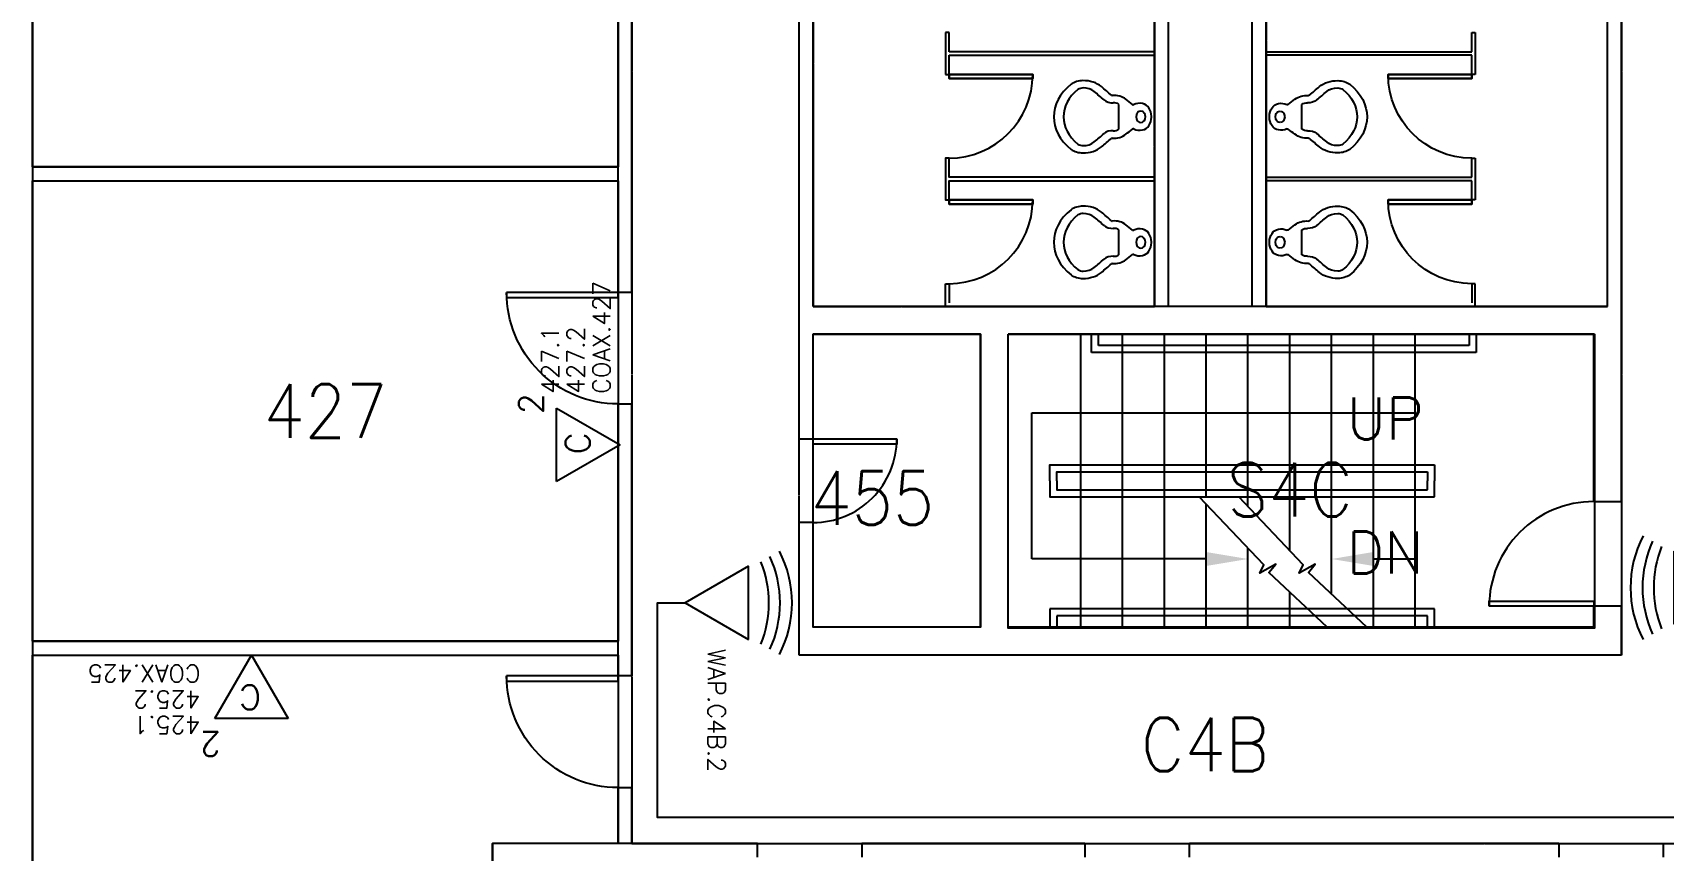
# Model space of a CAD drawing. Header units: inches. Extents: x -460 to 10305, y -938 to 5356.
# Drawn here: x 5824 to 6292, y 4198.2 to 4432.7 of the extents above; entities that cross this region are included whole.
import ezdxf
from ezdxf.enums import TextEntityAlignment as Align

# ---------------------------------------------------------------- set-up
doc = ezdxf.new("R2010")
doc.units = ezdxf.units.IN
doc.header["$MEASUREMENT"] = 0
doc.set_wipeout_variables(frame=1)
doc.linetypes.add('01-0263-04-DWG-BFP-ARCH$0$763', pattern=[5.0001, 5, -0.0001])
for name, color, linetype in [('01-0263-04-DWG-BFP-ARCH$0$SP-AREA', 250, '01-0263-04-DWG-BFP-ARCH$0$763'), ('01-0263-04-DWG-BFP-ARCH$0$SP-DOORS', 5, 'Continuous'), ('01-0263-04-DWG-BFP-ARCH$0$SP-FIXT', 35, 'Continuous'), ('01-0263-04-DWG-BFP-ARCH$0$SP-GUARDRAIL', 150, 'Continuous'), ('01-0263-04-DWG-BFP-ARCH$0$SP-PART', 190, 'Continuous'), ('01-0263-04-DWG-BFP-ARCH$0$SP-RMNO', 7, 'Continuous'), ('01-0263-04-DWG-BFP-ARCH$0$SP-ROOM', 7, 'Continuous'), ('01-0263-04-DWG-BFP-ARCH$0$SP-STAIRS', 1, 'Continuous'), ('01-0263-04-DWG-BFP-ARCH$0$SP-TEXT', 72, 'Continuous'), ('01-0263-04-DWG-BFP-ARCH$0$SP-WALL', 7, 'Continuous'), ('T-Comm-E', 1, 'Continuous'), ('T-Comm-E-Wireless', 1, 'Continuous'), ('T-Comm-Path', 40, 'Continuous')]:
    doc.layers.add(name, color=color, linetype=linetype)
doc.layers.get('01-0263-04-DWG-BFP-ARCH$0$SP-ROOM').off()
doc.styles.add('01-0263-04-DWG-BFP-ARCH$0$ROMANS', font='ROMANS.shx', dxfattribs={"width": 0.9})
doc.styles.add('01-0263-04-DWG-BFP-ARCH$0$STANDARD', font='TXT.shx', dxfattribs={"height": 12})
doc.styles.add('3-32', font='SIMPLEX.shx', dxfattribs={"height": 9})

# ---------------------------------------------------------------- blocks, each defined once
blk = doc.blocks.new('01-0263-04-DWG-BFP-ARCH$0$DOR00')
at = {"color": 0}
for p, q in [((0, 1), (0, 0)), ((1, 0), (1, 1))]:
    blk.add_line(p, q, dxfattribs=at)
blk = doc.blocks.new('01-0263-04-DWG-BFP-ARCH$0$DOR01')
at = {"color": 0}
for p, q in [((1, 1), (0, 1)), ((0, 1), (0, 0)), ((1, 0), (1, 1)), ((0, 0), (1, 0))]:
    blk.add_line(p, q, dxfattribs=at)
blk = doc.blocks.new('01-0263-04-DWG-BFP-ARCH$0$AE141')
for p, q in [((0.5, 0), (0.451, 0)), ((0.451, 0), (0.451, -1)), ((0.5, -1), (0.451, -1))]:
    blk.add_line(p, q)
blk.add_arc((0.5, 0), 1, 180, 270)
at = {"linetype": 'Continuous'}
for points in [[(0.451, 0), (0.451, -1), (0.451, -1, 1), (0.451, 0, 1)], [(0.5, 0, 1), (0.5, -1, 1), (0.451, -1, 1), (0.451, 0, 1)], [(0.5, 0), (0.5, 0, 1), (0.451, 0, 1), (0.451, 0)], [(0.5, 0), (0.5, -1), (0.451, -0.999), (0.451, 0)], [(0.5, 0), (0.5, -1), (0.5, -1, 1), (0.5, 0, 1)], [(0.5, -1), (0.5, -1, 1), (0.451, -1, 1), (0.451, -0.999)]]:
    blk.add_3dface(points, dxfattribs=at)
blk = doc.blocks.new('01-0263-04-DWG-BFP-ARCH$0$AE131')
for points in [[(0.033, 0, 0.094881), (0.06, -0.116, 0.46744), (0.213, -0.16, -0.365617), (0.226, -0.161, 0.00073), (0.295, -0.233, 0.229331), (0.434, -0.284, -0.24614), (0.443, -0.287, 0.007369), (0.546, -0.405, 0.217549), (0.735, -0.487, 0.180057), (0.857, -0.439, 0.396361), (0.857, 0.452, 0.180057), (0.735, 0.5, 0.217549), (0.546, 0.418, 0.007369), (0.443, 0.301, -0.24614), (0.434, 0.297, 0.229331), (0.295, 0.246, 0.00073), (0.226, 0.174, -0.365617), (0.213, 0.173, 0.46744), (0.06, 0.129, 0.094881), (0.033, 0.013, 0.019983)], [(0.367, 0.177, 0.00073), (0.367, -0.163, 0.229331), (0.424, -0.184, -0.24614), (0.519, -0.223, 0.007369), (0.62, -0.338, 0.217549), (0.733, -0.387, 0.169503), (0.787, -0.367, 0.391333), (0.787, 0.38, 0.169503), (0.733, 0.4, 0.217549), (0.62, 0.351, 0.007369), (0.519, 0.236, -0.24614), (0.424, 0.198, 0.229331), (0.367, 0.177)], [(0.143, 0.085), (0.126, 0.08, 0.106977), (0.109, 0.062, 0.074618), (0.098, 0.035), (0.095, 0.006), (0.099, -0.025, 0.074618), (0.109, -0.049, 0.106977), (0.126, -0.067), (0.143, -0.072), (0.16, -0.067, 0.106977), (0.176, -0.049, 0.074618), (0.186, -0.025), (0.19, 0.006), (0.186, 0.038, 0.074618), (0.176, 0.062, 0.106977), (0.16, 0.08)]]:
    blk.add_lwpolyline(points, format="xyb", close=True)
blk = doc.blocks.new('01-0263-04-DWG-BFP-ARCH$0$FMGRM1')
at = {"style": '01-0263-04-DWG-BFP-ARCH$0$ROMANS', "width": 0.9}
for tag, p in [('RMAREA', (0, -0.2836)), ('DATA1', (0, -0.443)), ('DATA2', (0, -0.6024)), ('DATA3', (0, -0.7618)), ('DATA4', (0, -0.9213)), ('DATA5', (0, -1.0807))]:
    blk.add_attdef(tag, text='', height=0.1172, dxfattribs=at).set_placement(p, align=Align.CENTER)
at = {"linetype": 'Continuous'}
blk.add_wipeout([(-0.375, -0.125), (0.375, -0.125), (0.375, 0.125), (-0.375, 0.125)], dxfattribs=at)
at = {"layer": '01-0263-04-DWG-BFP-ARCH$0$SP-RMNO', "style": '01-0263-04-DWG-BFP-ARCH$0$ROMANS', "width": 0.9}
blk.add_attdef('RMNUMB', text='', height=0.16, dxfattribs=at).set_placement((0, 0), align=Align.MIDDLE)
blk = doc.blocks.new('01-0263-04-DWG-BFP-ARCH', base_point=(1295.15, 1353.42))
at = {"layer": '01-0263-04-DWG-BFP-ARCH$0$SP-AREA'}
for points in [[(3303.16, 2407.43), (3255.16, 2407.43), (3255.16, 1533.43), (3587.16, 1533.43), (3587.16, 2461.43), (3255.16, 2461.43), (3255.16, 2407.43), (3303.16, 2407.43), (3539.16, 2407.43), (3539.16, 1587.43), (3303.16, 1587.43), (3303.16, 2407.43)], [(3307.15, 1687.42), (3405.15, 1687.42), (3405.15, 1911.42), (3437.15, 1911.42), (3437.15, 1687.42), (3535.15, 1687.42), (3535.15, 1981.42), (3307.15, 1981.42), (3307.15, 1687.42)]]:
    blk.add_lwpolyline(points, close=True, dxfattribs=at)
at = {"layer": '01-0263-04-DWG-BFP-ARCH$0$SP-AREA', "linetype": 'Continuous'}
for points in [[(3083.16, 1727.43), (3083.16, 1859.43), (3251.16, 1859.43), (3251.16, 1727.43)], [(3083.16, 1591.43), (3083.16, 1723.43), (3251.16, 1723.43), (3251.16, 1591.43)], [(3307.16, 1658.05), (3307.16, 1679.43), (3355.16, 1679.43), (3355.16, 1595.43), (3307.16, 1595.43), (3307.16, 1625.43)], [(3363.16, 1679.43), (3531.36, 1679.43), (3531.36, 1595.17), (3363.16, 1595.17), (3363.16, 1679.43)], [(3215.16, 1365.43), (3083.16, 1365.43), (3083.16, 1587.43), (3251.16, 1587.43), (3251.16, 1533.43), (3215.16, 1533.43)]]:
    blk.add_lwpolyline(points, close=True, dxfattribs=at)
at = {"layer": '01-0263-04-DWG-BFP-ARCH$0$SP-DOORS'}
for points in [[(3251.16, 1659.43, -0.414214), (3219.16, 1691.43, -0.414214)], [(3307.16, 1625.43, 0.414214), (3331.16, 1649.43, 0.414214)], [(3531.16, 1631.43, 0.414214), (3501.16, 1601.43, 0.414214)], [(3251.16, 1549.43, -0.414214), (3219.16, 1581.43, -0.414214)]]:
    blk.add_lwpolyline(points, format="xyb", dxfattribs=at)
at = {"layer": '01-0263-04-DWG-BFP-ARCH$0$SP-GUARDRAIL'}
for p, q in [((3387.02, 1674.21), (3387.02, 1679.43)), ((3389.02, 1676.21), (3389.02, 1679.43)), ((3495.43, 1676.21), (3389.02, 1676.21)), ((3495.43, 1679.43), (3495.43, 1676.21)), ((3497.43, 1679.43), (3497.43, 1674.21)), ((3497.43, 1674.21), (3387.02, 1674.21)), ((3485.45, 1600.64), (3375.04, 1600.64)), ((3375.04, 1600.64), (3375.04, 1595.43)), ((3485.45, 1595.43), (3485.45, 1600.64)), ((3483.45, 1598.64), (3377.04, 1598.64)), ((3377.04, 1598.64), (3377.04, 1595.43)), ((3483.45, 1595.43), (3483.45, 1598.64))]:
    blk.add_line(p, q, dxfattribs=at)
for points in [[(3375.04, 1637.43), (3375.04, 1642.01), (3485.45, 1642.01)], [(3377.04, 1637.43), (3377.04, 1640.01), (3483.45, 1640.01)], [(3483.45, 1640.01), (3483.45, 1637.43)], [(3485.45, 1642.01), (3485.45, 1637.43)], [(3375.04, 1637.43), (3375.04, 1632.84), (3485.45, 1632.84)], [(3377.04, 1637.43), (3377.04, 1634.84), (3483.45, 1634.84)], [(3483.45, 1634.84), (3483.45, 1637.43)], [(3485.45, 1632.84), (3485.45, 1637.43)]]:
    blk.add_lwpolyline(points, dxfattribs=at)
at = {"layer": '01-0263-04-DWG-BFP-ARCH$0$SP-PART'}
for p, q in [((3345.16, 1765.93), (3345.16, 1753.93)), ((3346.16, 1765.93), (3345.16, 1765.93)), ((3346.16, 1760.43), (3346.16, 1765.93)), ((3496.16, 1765.93), (3497.16, 1765.93)), ((3496.16, 1760.43), (3496.16, 1765.93)), ((3497.16, 1765.93), (3497.16, 1753.93)), ((3405.16, 1760.43), (3346.16, 1760.43)), ((3437.16, 1760.43), (3496.16, 1760.43)), ((3497.16, 1760.43), (3497.16, 1753.93)), ((3346.16, 1759.43), (3405.16, 1759.43)), ((3346.16, 1753.93), (3346.16, 1759.43)), ((3496.16, 1759.43), (3437.16, 1759.43)), ((3496.16, 1753.93), (3496.16, 1759.43)), ((3345.16, 1753.93), (3346.16, 1753.93)), ((3497.16, 1753.93), (3496.16, 1753.93)), ((3496.16, 1724.43), (3496.16, 1729.93)), ((3496.16, 1729.93), (3497.16, 1729.93)), ((3497.16, 1729.93), (3497.16, 1717.93)), ((3437.16, 1724.43), (3496.16, 1724.43)), ((3437.16, 1723.43), (3437.16, 1724.43)), ((3496.16, 1723.43), (3437.16, 1723.43)), ((3496.16, 1717.93), (3496.16, 1723.43)), ((3497.16, 1717.93), (3496.16, 1717.93)), ((3345.16, 1687.43), (3345.16, 1693.93)), ((3345.16, 1693.93), (3346.16, 1693.93)), ((3346.16, 1693.93), (3346.16, 1688.43)), ((3496.16, 1693.93), (3496.16, 1688.43)), ((3497.16, 1693.93), (3496.16, 1693.93)), ((3497.16, 1687.43), (3497.16, 1693.93))]:
    blk.add_line(p, q, dxfattribs=at)
blk.add_lwpolyline([(3405.16, 1724.43), (3346.16, 1724.43), (3346.16, 1729.93), (3345.16, 1729.93), (3345.16, 1717.93), (3346.16, 1717.93), (3346.16, 1723.43), (3405.16, 1723.43), (3405.16, 1724.43)], dxfattribs=at)
at = {"layer": '01-0263-04-DWG-BFP-ARCH$0$SP-STAIRS'}
for p, q in [((3383.94, 1595.43), (3383.94, 1679.43)), ((3395.94, 1595.43), (3395.94, 1679.43)), ((3407.94, 1595.43), (3407.94, 1679.43)), ((3419.94, 1632.84), (3419.94, 1679.43)), ((3431.94, 1630.02), (3431.94, 1679.43)), ((3443.94, 1617.34), (3443.94, 1679.43)), ((3455.94, 1604.88), (3455.94, 1679.43)), ((3467.94, 1595.43), (3467.94, 1679.43)), ((3479.94, 1595.43), (3479.94, 1679.43)), ((3419.94, 1595.43), (3419.94, 1630.75)), ((3431.94, 1595.43), (3431.94, 1618.07)), ((3443.94, 1595.43), (3443.94, 1605.53))]:
    blk.add_line(p, q, dxfattribs=at)
for points in [[(3454.71, 1595.43), (3437.97, 1611.14), (3439.93, 1613.53), (3435.36, 1610.92), (3436.45, 1613.31), (3417.97, 1632.84)], [(3466.02, 1595.43), (3449.28, 1611.14), (3451.23, 1613.53), (3446.67, 1610.92), (3447.76, 1613.31), (3429.27, 1632.84)]]:
    blk.add_lwpolyline(points, dxfattribs=at)
at = {"layer": '01-0263-04-DWG-BFP-ARCH$0$SP-TEXT'}
for p, q in [((3369.93, 1614.98), (3369.93, 1656.9)), ((3369.93, 1656.9), (3479.94, 1656.9)), ((3419.94, 1614.98), (3369.93, 1614.98)), ((3467.94, 1614.98), (3479.94, 1614.98))]:
    blk.add_line(p, q, dxfattribs=at)
for points in [[(3419.94, 1612.98), (3419.94, 1616.98), (3431.94, 1614.98)], [(3467.94, 1616.98), (3467.94, 1612.98), (3455.94, 1614.98)]]:
    blk.add_solid(points, dxfattribs=at)
at = {"layer": '01-0263-04-DWG-BFP-ARCH$0$SP-WALL'}
for p, q in [((3083.16, 2629.43), (3083.16, 1365.43)), ((3405.16, 1687.43), (3405.16, 1911.43)), ((3409.16, 1687.43), (3409.16, 1907.43)), ((3433.16, 1687.43), (3433.16, 1907.43)), ((3437.16, 1687.43), (3437.16, 1907.43)), ((3303.16, 1649.43), (3303.16, 1801.43)), ((3307.16, 1687.43), (3307.16, 1801.43)), ((3535.16, 1687.43), (3535.16, 1801.43)), ((3539.16, 1631.43), (3539.16, 1801.43)), ((3251.16, 1727.43), (3251.16, 1795.43)), ((3255.16, 1691.43), (3255.16, 1795.43)), ((3083.16, 1727.43), (3251.16, 1727.43)), ((3251.16, 1691.43), (3251.16, 1727.43)), ((3083.16, 1723.43), (3251.16, 1723.43)), ((3535.16, 1687.43), (3307.16, 1687.43)), ((3355.16, 1679.43), (3307.16, 1679.43)), ((3307.16, 1649.43), (3307.16, 1679.43)), ((3355.16, 1595.43), (3355.16, 1679.43)), ((3363.16, 1595.43), (3363.16, 1679.43)), ((3531.16, 1679.43), (3363.16, 1679.43)), ((3531.16, 1631.43), (3531.16, 1679.43)), ((3251.16, 1581.43), (3251.16, 1659.43)), ((3255.16, 1581.43), (3255.16, 1659.43)), ((3303.16, 1587.43), (3303.16, 1625.43)), ((3307.16, 1595.43), (3307.16, 1625.43)), ((3531.16, 1595.43), (3531.16, 1601.43)), ((3539.16, 1587.43), (3539.16, 1601.43)), ((3083.16, 1591.43), (3251.16, 1591.43)), ((3355.16, 1595.43), (3307.16, 1595.43)), ((3531.16, 1595.43), (3363.16, 1595.43)), ((3083.16, 1587.43), (3251.16, 1587.43)), ((3539.16, 1587.43), (3303.16, 1587.43)), ((3251.16, 1533.43), (3251.16, 1549.43)), ((3255.16, 1533.43), (3255.16, 1549.43)), ((3215.16, 1365.43), (3215.16, 1533.43)), ((3291.16, 1533.43), (3215.16, 1533.43)), ((3385.16, 1533.43), (3321.16, 1533.43)), ((3521.16, 1533.43), (3415.16, 1533.43))]:
    blk.add_line(p, q, dxfattribs=at)
at = {"layer": '01-0263-04-DWG-BFP-ARCH$0$SP-DOORS'}
for p, xscale, yscale, zscale in [((3251.16, 1691.43), -32, -1.5, 32), ((3531.16, 1601.43), -30, 1.5, 30), ((3251.16, 1581.43), -32, -1.5, 32)]:
    blk.add_blockref('01-0263-04-DWG-BFP-ARCH$0$DOR01', p, dxfattribs=dict(at, xscale=xscale, yscale=yscale, zscale=zscale))
at = {"layer": '01-0263-04-DWG-BFP-ARCH$0$SP-DOORS', "xscale": -24, "yscale": 1.5, "zscale": 24, "rotation": 180}
blk.add_blockref('01-0263-04-DWG-BFP-ARCH$0$DOR01', (3307.16, 1649.43), dxfattribs=at)
at = {"layer": '01-0263-04-DWG-BFP-ARCH$0$SP-FIXT', "yscale": 21, "zscale": 17}
for p, xscale, rotation in [((3405.16, 1741.93, -12), 28, 180.0000015352344), ((3437.16, 1741.93, -12), -28, 179.9999984647656), ((3405.16, 1705.93, -12), 28, 180.0000015352344), ((3437.16, 1705.93, -12), -28, 179.9999984647656)]:
    blk.add_blockref('01-0263-04-DWG-BFP-ARCH$0$AE131', p, dxfattribs=dict(at, xscale=xscale, rotation=rotation))
at = {"layer": '01-0263-04-DWG-BFP-ARCH$0$SP-PART', "yscale": 24, "zscale": 60}
for p, xscale, rotation in [((3346.16, 1741.93), 24, 90.00000153523457), ((3496.16, 1741.93), -24, 269.9999984647654), ((3346.16, 1705.93), 24, 90.00000153523457), ((3496.16, 1705.93), -24, 269.9999984647654)]:
    blk.add_blockref('01-0263-04-DWG-BFP-ARCH$0$AE141', p, dxfattribs=dict(at, xscale=xscale, rotation=rotation))
at = {"layer": '01-0263-04-DWG-BFP-ARCH$0$SP-WALL'}
for p, xscale, yscale, zscale, rotation in [((3251.16, 1691.43), -32, -4, 32, 90), ((3307.16, 1649.43), -24, 4, 24, 90), ((3531.16, 1601.43), -30, 8, 30, 270), ((3251.16, 1581.43), -32, -4, 32, 90), ((3385.16, 1529.43), -30, -4, 30, 180), ((3521.16, 1529.43), -30, -4, 30, 180)]:
    blk.add_blockref('01-0263-04-DWG-BFP-ARCH$0$DOR00', p, dxfattribs=dict(at, xscale=xscale, yscale=yscale, zscale=zscale, rotation=rotation))
at = {"layer": '01-0263-04-DWG-BFP-ARCH$0$SP-WALL', "xscale": -30, "yscale": 4, "zscale": 30}
blk.add_blockref('01-0263-04-DWG-BFP-ARCH$0$DOR00', (3321.16, 1529.43), dxfattribs=at)
at = {"layer": '01-0263-04-DWG-BFP-ARCH$0$SP-TEXT', "style": '01-0263-04-DWG-BFP-ARCH$0$STANDARD'}
for s, p in [('UP', (3482.39, 1655.25)), ('DN', (3482.39, 1616.82))]:
    blk.add_text(s, height=12, dxfattribs=at).set_placement(p, align=Align.MIDDLE_RIGHT)
at = {"layer": '01-0263-04-DWG-BFP-ARCH$0$SP-ROOM'}
ref = blk.add_blockref('01-0263-04-DWG-BFP-ARCH$0$FMGRM1', (3167.16, 1657.43), dxfattribs=dict(at, xscale=96, yscale=96, zscale=96))
ref.add_attrib('RMNUMB', '427', dxfattribs={"layer": '01-0263-04-DWG-BFP-ARCH$0$SP-RMNO', "height": 15.36, "style": '01-0263-04-DWG-BFP-ARCH$0$ROMANS', "width": 0.9}).set_placement((3167.16, 1657.43), align=Align.MIDDLE)
ref = blk.add_blockref('01-0263-04-DWG-BFP-ARCH$0$FMGRM1', (3324.13, 1632.46), dxfattribs=dict(at, xscale=96, yscale=96, zscale=96))
ref.add_attrib('RMNUMB', '455', dxfattribs={"layer": '01-0263-04-DWG-BFP-ARCH$0$SP-RMNO', "height": 15.36, "style": '01-0263-04-DWG-BFP-ARCH$0$ROMANS', "width": 0.9}).set_placement((3324.13, 1632.46), align=Align.MIDDLE)
ref = blk.add_blockref('01-0263-04-DWG-BFP-ARCH$0$FMGRM1', (3443.94, 1634.84), dxfattribs=dict(at, xscale=96, yscale=96, zscale=96))
ref.add_attrib('RMNUMB', 'S4C', dxfattribs={"layer": '01-0263-04-DWG-BFP-ARCH$0$SP-RMNO', "height": 15.36, "style": '01-0263-04-DWG-BFP-ARCH$0$ROMANS', "width": 0.9}).set_placement((3443.94, 1634.84), align=Align.MIDDLE)
ref = blk.add_blockref('01-0263-04-DWG-BFP-ARCH$0$FMGRM1', (3419.63, 1561.79), dxfattribs=dict(at, xscale=96, yscale=96, zscale=96))
ref.add_attrib('RMNUMB', 'C4B', dxfattribs={"layer": '01-0263-04-DWG-BFP-ARCH$0$SP-RMNO', "height": 15.36, "style": '01-0263-04-DWG-BFP-ARCH$0$ROMANS', "width": 0.9}).set_placement((3419.63, 1561.79), align=Align.MIDDLE)
blk = doc.blocks.new('WIRELESS')
for p, q in [((10.5, 18.19), (-10.5, 18.19)), ((-10.5, 18.19), (0, 0)), ((0, 0), (10.5, 18.19))]:
    blk.add_line(p, q)
for centre, start, end in [((0, -1.44), 62.4297, 117.5703), ((0, -4.89), 65.5205, 114.4795), ((0, -8.1), 68.4095, 111.5905)]:
    blk.add_arc(centre, 32.08, start, end)
at = {"style": '3-32', "flags": 1}
for tag, p in [('RM_NUMBER', (50.85, 153.68)), ('UTP_CATEGORY', (50.85, 140.31)), ('QUANTITY_UTP', (50.85, 127.18)), ('WIRELESS_OUTLET_LOCATION', (50.85, 114.16)), ('TELECOMM_ROOM', (50.85, 100.31)), ('QTY_COAX', (50.33, 74.2)), ('POS_2', (166.1, 63.3)), ('POS_3', (166.1, 55.3)), ('POS_4', (166.1, 46.8)), ('POS_5', (166.1, 38.67)), ('POS_6', (166.1, 30.05))]:
    blk.add_attdef(tag, p, '', height=5, dxfattribs=at)
at = {"flags": 1}
for tag, p in [('SERIAL_NUMBER', (51.84, 50.25)), ('MAC_ADDRESS', (51.84, 26.25)), ('ELEVATION', (51.84, 2.25)), ('WO_NUMBER', (53.96, -25.57))]:
    blk.add_attdef(tag, text='', height=5, dxfattribs=at).set_placement(p, align=Align.BOTTOM_LEFT)
at = {"style": '3-32'}
blk.add_attdef('POS_1', (13.17, 6.52), '', height=5, dxfattribs=at)
blk = doc.blocks.new('VOICE(1)DATA(1)COAX(1)')
for p, q in [((0, 0), (-10.5, 18.19)), ((-10.5, 18.19), (10.5, 18.19)), ((10.5, 18.19), (0, 0))]:
    blk.add_line(p, q)
at = {"char_height": 7, "attachment_point": 1, "style": '3-32'}
for s, insert, width in [('2', (8.78, 29.02), 11.7808), ('C', (-2.75, 15.62), 12.7033)]:
    blk.add_mtext(s, dxfattribs=dict(at, insert=insert, width=width))
at = {"style": '3-32', "flags": 1}
for tag, p in [('RM_NUMBER', (92.08, 138.94)), ('UTP_CATEGORY', (92.08, 125.57)), ('QUANTITY_UTP', (92.08, 112.44)), ('WIRELESS_OUTLET_LOCATION', (92.08, 99.43)), ('TELECOMM_ROOM', (92.08, 85.57)), ('QTY_COAX', (91.33, 59.47)), ('POS_4', (202.73, 34.3)), ('POS_5', (202.73, 26.05)), ('POS_6', (202.73, 17.55))]:
    blk.add_attdef(tag, p, '', height=5, dxfattribs=at)
at = {"flags": 1}
blk.add_attdef('WO_NUMBER', text='', height=5, dxfattribs=at).set_placement((90.2, 43.13), align=Align.BOTTOM_LEFT)
at = {"style": '3-32'}
for tag, p in [('POS_1', (14.63, 17.54)), ('POS_2', (14.64, 10.22)), ('POS_3', (14.62, 2.8))]:
    blk.add_attdef(tag, p, '', height=5, dxfattribs=at)

msp = doc.modelspace()

# ---------------------------------------------------------------- block references
msp.add_blockref('01-0263-04-DWG-BFP-ARCH', (4035.96, 4020.15))

# ---------------------------------------------------------------- next in the draw order: linework, layer by layer
at = {"layer": 'T-Comm-Path'}
msp.add_lwpolyline([(6275.15, 4707.04), (6324.71, 4707.04), (6324.71, 4207.57), (6003.33, 4207.57), (6003.33, 4269.12), (6011.26, 4269.12)], dxfattribs=at)

# ---------------------------------------------------------------- next in the draw order: block references
at = {"layer": 'T-Comm-E'}
for p, rotation, values in [((5992.53, 4314.46), 90, {'POS_1': '427.1', 'POS_2': '427.2', 'POS_3': 'COAX.427'}), ((5886.78, 4254.15), 180, {'POS_1': '425.1', 'POS_2': '425.2', 'POS_3': 'COAX.425'})]:
    msp.add_blockref('VOICE(1)DATA(1)COAX(1)', p, dxfattribs=dict(at, rotation=rotation)).add_auto_attribs(values)
at = {"layer": 'T-Comm-E-Wireless'}
for p, rotation, values in [((6313.16, 4273.48), 90, {'POS_1': 'WAP.C4B.1'}), ((6011.26, 4269.12), 270, {'POS_1': 'WAP.C4B.2'})]:
    msp.add_blockref('WIRELESS', p, dxfattribs=dict(at, rotation=rotation)).add_auto_attribs(values)

doc.saveas('drawing.dxf')
